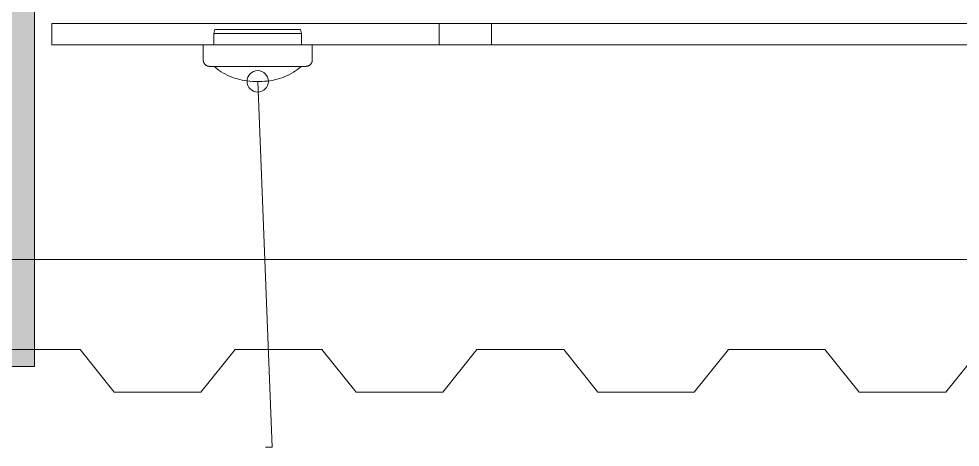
# Model space of a CAD drawing. Header units: metres. Extents: x 32 to 132, y -29 to 44.
# Drawn here: x 116.95 to 119.151, y -20.387 to -19.387 of the extents above; entities that cross this region are included whole.
import ezdxf

# ---------------------------------------------------------------- set-up
doc = ezdxf.new("R2010")
doc.units = ezdxf.units.M
doc.header["$LTSCALE"] = 100
doc.linetypes.add('HIDDEN JT', pattern=[0.0016, 0.001, -0.0006])
doc.layers.add('A-DETL', color=7, linetype='Continuous', lineweight=9, true_color=0x00a600)
for name, color, linetype, lineweight in [('Arqui', 8, 'Continuous', 0), ('M-EQPM', 7, 'Continuous', 18), ('M-EQPM-IDEN', 7, 'Continuous', 9), ('M-HVAC-DUCT', 7, 'Continuous', 18)]:
    doc.layers.add(name, color=color, linetype=linetype, lineweight=lineweight)

# ---------------------------------------------------------------- blocks, each defined once
blk = doc.blocks.new('estructura etapa 3')
at = {"layer": 'Arqui'}
h = blk.add_hatch(color=256, dxfattribs=at)
h.paths.add_polyline_path([(-91.6505, -6658.124), (-91.6505, -6657.624), (-92.3496, -6657.624), (-92.3496, -6658.124)])
h.paths.add_polyline_path([(-49.3536, -6658.124), (-49.3536, -6657.624), (-50.0545, -6657.6241), (-50.0545, -6658.1241)])
h.paths.add_polyline_path([(-56.0527, -6658.124), (-56.0527, -6657.624), (-56.7527, -6657.6241), (-56.7527, -6658.1241)])
h.paths.add_polyline_path([(-76.4496, -6659.124), (-76.9496, -6659.124), (-76.9496, -6657.624), (-76.4496, -6657.624)])
h.paths.add_polyline_path([(-83.9496, -6659.124), (-84.4496, -6659.124), (-84.4496, -6657.624), (-83.9496, -6657.624)])
h.paths.add_polyline_path([(-60.452, -6659.124), (-60.952, -6659.124), (-60.952, -6657.624), (-60.452, -6657.624)])
h.paths.add_polyline_path([(-67.9496, -6659.124), (-68.4496, -6659.124), (-68.4496, -6657.624), (-67.9496, -6657.624)])
h.paths.add_polyline_path([(-91.8501, -6668.1988), (-91.851, -6667.5988), (-92.3501, -6667.5988), (-92.3492, -6668.1988)])
h.paths.add_polyline_path([(-49.3536, -6668.1988), (-49.3536, -6667.5988), (-49.8536, -6667.5988), (-49.8536, -6668.1988)])
h.paths.add_polyline_path([(-56.1545, -6668.1488), (-56.1545, -6667.6488), (-56.8536, -6667.6491), (-56.8536, -6668.1491)])
h.paths.add_polyline_path([(-59.952, -6667.6488), (-59.952, -6668.1488), (-61.452, -6668.1488), (-61.452, -6667.6488)])
h.paths.add_polyline_path([(-75.9496, -6667.6488), (-75.9496, -6668.1488), (-77.4496, -6668.1488), (-77.4496, -6667.6488)])
h.paths.add_polyline_path([(-68.9496, -6667.6488), (-68.9496, -6668.1488), (-67.4496, -6668.1488), (-67.4496, -6667.6488)])
h.paths.add_polyline_path([(-84.9496, -6667.6488), (-84.9496, -6668.1488), (-83.4496, -6668.1488), (-83.4496, -6667.6488)])
h.paths.add_polyline_path([(-91.8501, -6676.1987), (-91.8501, -6675.5987), (-92.3492, -6675.5988), (-92.3492, -6676.1988)])
h.paths.add_polyline_path([(-49.3536, -6676.1988), (-49.3536, -6675.5988), (-49.8536, -6675.5988), (-49.8536, -6676.1988)])
h.paths.add_polyline_path([(-56.1545, -6676.1488), (-56.1545, -6675.6488), (-56.7536, -6675.6488), (-56.7536, -6676.1488)])
h.paths.add_polyline_path([(-59.952, -6675.6488), (-59.952, -6676.1488), (-61.452, -6676.1488), (-61.452, -6675.6488)])
h.paths.add_polyline_path([(-75.9496, -6675.6488), (-75.9496, -6676.1488), (-77.4496, -6676.1488), (-77.4496, -6675.6488)])
h.paths.add_polyline_path([(-68.9496, -6675.6488), (-68.9496, -6676.1488), (-67.4496, -6676.1488), (-67.4496, -6675.6488)])
h.paths.add_polyline_path([(-84.9496, -6675.6488), (-84.9496, -6676.1488), (-83.4496, -6676.1488), (-83.4496, -6675.6488)])
h.paths.add_polyline_path([(-91.8471, -6686.2988), (-91.8505, -6685.6988), (-92.3496, -6685.6988), (-92.3462, -6686.2988)])
h.paths.add_polyline_path([(-49.3545, -6686.2987), (-49.3536, -6685.6987), (-49.8536, -6685.6987), (-49.8545, -6686.2987)])
h.paths.add_polyline_path([(-56.1545, -6686.2488), (-56.1545, -6685.7488), (-56.7536, -6685.7488), (-56.7536, -6686.2488)])
h.paths.add_polyline_path([(-59.952, -6685.7488), (-59.952, -6686.2488), (-61.452, -6686.2488), (-61.452, -6685.7488)])
h.paths.add_polyline_path([(-75.9496, -6685.7488), (-75.9496, -6686.2488), (-77.4496, -6686.2488), (-77.4496, -6685.7488)])
h.paths.add_polyline_path([(-68.9496, -6685.7488), (-68.9496, -6686.2488), (-67.4496, -6686.2488), (-67.4496, -6685.7488)])
h.paths.add_polyline_path([(-84.9496, -6685.7488), (-84.9496, -6686.2488), (-83.4496, -6686.2488), (-83.4496, -6685.7488)])
h.paths.add_polyline_path([(-49.3532, -6694.2944), (-49.3536, -6693.6989), (-49.8545, -6693.6987), (-49.8541, -6694.2943)])
h.paths.add_polyline_path([(-56.0536, -6694.2488), (-56.0536, -6693.7488), (-56.7527, -6693.7488), (-56.7527, -6694.2488)])
h.paths.add_polyline_path([(-91.6505, -6694.2488), (-91.6505, -6693.7488), (-92.3496, -6693.7488), (-92.3496, -6694.2488)])
h.paths.add_polyline_path([(-59.952, -6693.7488), (-59.952, -6694.2488), (-61.452, -6694.2488), (-61.452, -6693.7488)])
h.paths.add_polyline_path([(-75.9496, -6693.7488), (-75.9496, -6694.2488), (-77.4496, -6694.2488), (-77.4496, -6693.7488)])
h.paths.add_polyline_path([(-68.9496, -6693.7488), (-68.9496, -6694.2488), (-67.4496, -6694.2488), (-67.4496, -6693.7488)])
h.paths.add_polyline_path([(-84.9496, -6693.7488), (-84.9496, -6694.2488), (-83.4496, -6694.2488), (-83.4496, -6693.7488)])
h.paths.add_polyline_path([(-49.3578, -6703.9737), (-49.3532, -6703.3737), (-49.854, -6703.374), (-49.8586, -6703.974)])
h.paths.add_polyline_path([(-56.0536, -6703.9238), (-56.0536, -6703.4238), (-56.7527, -6703.4241), (-56.7527, -6703.9241)])
h.paths.add_polyline_path([(-67.9496, -6704.9241), (-67.9496, -6703.4241), (-68.4496, -6703.4241), (-68.4496, -6704.9241)])
h.paths.add_polyline_path([(-91.6505, -6703.9238), (-91.6505, -6703.4238), (-92.3497, -6703.4238), (-92.3497, -6703.9238)])
h.paths.add_polyline_path([(-61.8472, -6703.4238), (-60.3472, -6703.4238), (-60.3472, -6703.9238), (-61.8472, -6703.9238)])
h.paths.add_polyline_path([(-83.9496, -6704.9241), (-83.9496, -6703.4241), (-84.4496, -6703.4241), (-84.4496, -6704.9241)])
h.paths.add_polyline_path([(-76.4496, -6704.9241), (-76.4496, -6703.4241), (-76.9496, -6703.4241), (-76.9496, -6704.9241)])
h.paths.add_polyline_path([(-49.3536, -6711.9488), (-49.3536, -6711.4488), (-50.0536, -6711.4488), (-50.0536, -6711.9488)])
h.paths.add_polyline_path([(-55.9536, -6711.9488), (-55.9536, -6711.4488), (-56.6536, -6711.4488), (-56.6536, -6711.9488)])
h.paths.add_polyline_path([(-91.6496, -6711.9488), (-91.6496, -6711.4488), (-92.3496, -6711.4488), (-92.3496, -6711.9488)])
h.paths.add_polyline_path([(-60.952, -6711.9488), (-60.952, -6709.5488), (-60.452, -6709.5488), (-60.452, -6711.9488)])
h.paths.add_polyline_path([(-68.4496, -6709.5488), (-68.4496, -6711.9488), (-67.9496, -6711.9488), (-67.9496, -6709.5488)])
h.paths.add_polyline_path([(-76.9496, -6709.5488), (-76.9496, -6711.9488), (-76.4496, -6711.9488), (-76.4496, -6709.5488)])
h.paths.add_polyline_path([(-83.9496, -6709.5488), (-83.9496, -6711.9488), (-84.4496, -6711.9488), (-84.4496, -6709.5488)])
blk.add_line((-93.6598, -6711.6988), (-46.5015, -6711.6988), dxfattribs=at)
blk.add_lwpolyline([(-60.952, -6711.9488), (-60.952, -6709.5488), (-60.452, -6709.5488), (-60.452, -6711.9488)], close=True, dxfattribs=at)
blk = doc.blocks.new('A$C4ed580ad')
at = {"layer": 'Arqui'}
blk.add_lwpolyline([(36.9235, 9.5766), (36.9235, 9.5266), (37.9513, 9.5266), (37.9513, 9.5766)], close=True, dxfattribs=at)
at = {"layer": 'Arqui', "ltscale": 3}
blk.add_lwpolyline([(37.8292, 9.5766), (37.8292, 9.5266), (39.0808, 9.5266), (39.0808, 9.5766)], close=True, dxfattribs=at)
at = {"layer": 'Arqui'}
for points in [[(35.5305, 8.7157), (35.6105, 8.8148), (35.8132, 8.8148), (35.8932, 8.7157), (36.096, 8.7157), (36.176, 8.8148), (36.3787, 8.8148), (36.4587, 8.7157), (36.684, 8.7157), (36.764, 8.8148), (36.9894, 8.8148), (37.0694, 8.7157), (37.2721, 8.7157)], [(37.2721, 8.7157), (37.3521, 8.8148), (37.5548, 8.8148), (37.6348, 8.7157), (37.8375, 8.7157), (37.9175, 8.8148), (38.1203, 8.8148), (38.2003, 8.7157), (38.4256, 8.7157), (38.5056, 8.8148), (38.731, 8.8148), (38.811, 8.7157), (39.0137, 8.7157)], [(39.0137, 8.7157), (39.0937, 8.8148), (39.2964, 8.8148), (39.3764, 8.7157), (39.5791, 8.7157), (39.6591, 8.8148), (39.8618, 8.8148), (39.9418, 8.7157), (40.1672, 8.7157), (40.2472, 8.8148), (40.4726, 8.8148), (40.5526, 8.7157), (40.7553, 8.7157)]]:
    blk.add_lwpolyline(points, dxfattribs=at)
blk.add_blockref('estructura etapa 3', (97.3352, 6720.7245), dxfattribs=at)
blk = doc.blocks.new('M_Round Transition - Angle - 30 PVC-2310943-NIVEL 04')
at = {"layer": 'M-HVAC-DUCT', "color": 3, "true_color": 0x00ff00}
for p, q in [((0.0093, 0.1), (0, 0.1025)), ((0, 0.1025), (0, 0.1021)), ((0, 0.099), (0, 0.0929)), ((0.0093, -0.1), (0.0093, 0.1)), ((0, 0.084), (0, 0.0724)), ((0, 0.0588), (0, 0.0433)), ((0, 0.0266), (0, 0.0089)), ((0, -0.0089), (0, -0.0266)), ((0, -0.0433), (0, -0.0588)), ((0, -0.0724), (0, -0.084)), ((0, -0.0929), (0, -0.099)), ((0, -0.1025), (0.0093, -0.1)), ((0, -0.1021), (0, -0.1025))]:
    blk.add_line(p, q, dxfattribs=at)
blk = doc.blocks.new('VENTILADOR HELICOIDAL - HCM-180-2211096-NIVEL 04')
at = {"layer": 'A-DETL', "color": 3, "linetype": 'HIDDEN JT', "true_color": 0x00ff00}
for p, q in [((-0.1125, -0.077), (-0.1124, -0.077)), ((0.1125, -0.077), (0.1124, -0.077)), ((0.1127, -0.077), (0.1125, -0.077))]:
    blk.add_line(p, q, dxfattribs=at)
at = {"layer": 'A-DETL', "color": 3, "linetype": 'HIDDEN JT', "true_color": 0x00ff00, "flags": 128}
for points in [[(-0.1124, -0.077), (-0.1125, -0.077), (-0.1125, -0.077)], [(0.1124, -0.077), (0.1125, -0.077), (0.1125, -0.077)], [(-0.0039, -0.1122), (-0.004, -0.1122), (-0.0042, -0.1122), (-0.0044, -0.1122), (-0.0046, -0.1122), (-0.0048, -0.1122), (-0.005, -0.1122), (-0.0052, -0.1122), (-0.0054, -0.1122), (-0.0055, -0.1122), (-0.0057, -0.1122), (-0.0058, -0.1122), (-0.0059, -0.1122), (-0.0061, -0.1122), (-0.0062, -0.1122), (-0.0063, -0.1122), (-0.0064, -0.1122), (-0.0064, -0.1122), (-0.0065, -0.1122), (-0.0066, -0.1122), (-0.0066, -0.1122), (-0.0067, -0.1122), (-0.0067, -0.1122), (-0.0067, -0.1122), (-0.0067, -0.1122)], [(-0.0067, -0.1122), (-0.0067, -0.1122), (-0.0067, -0.1122), (-0.0067, -0.1122), (-0.0066, -0.1122), (-0.0066, -0.1122), (-0.0065, -0.1122), (-0.0065, -0.1122), (-0.0064, -0.1122), (-0.0063, -0.1122), (-0.0062, -0.1122), (-0.0061, -0.1122), (-0.006, -0.1122), (-0.0058, -0.1122), (-0.0057, -0.1122), (-0.0056, -0.1122), (-0.0054, -0.1122), (-0.0052, -0.1122), (-0.0051, -0.1122), (-0.0049, -0.1122), (-0.0047, -0.1122), (-0.0045, -0.1122), (-0.0043, -0.1122), (-0.0041, -0.1122), (-0.0039, -0.1122)], [(0.0039, -0.1122), (0.004, -0.1122), (0.0042, -0.1122), (0.0044, -0.1122), (0.0046, -0.1122), (0.0048, -0.1122), (0.005, -0.1122), (0.0052, -0.1122), (0.0054, -0.1122), (0.0055, -0.1122), (0.0057, -0.1122), (0.0058, -0.1122), (0.0059, -0.1122), (0.0061, -0.1122), (0.0062, -0.1122), (0.0063, -0.1122), (0.0064, -0.1122), (0.0064, -0.1122), (0.0065, -0.1122), (0.0066, -0.1122), (0.0066, -0.1122), (0.0067, -0.1122), (0.0067, -0.1122), (0.0067, -0.1122), (0.0067, -0.1122)], [(0.0067, -0.1122), (0.0067, -0.1122), (0.0067, -0.1122), (0.0067, -0.1122), (0.0066, -0.1122), (0.0066, -0.1122), (0.0065, -0.1122), (0.0065, -0.1122), (0.0064, -0.1122), (0.0063, -0.1122), (0.0062, -0.1122), (0.0061, -0.1122), (0.006, -0.1122), (0.0058, -0.1122), (0.0057, -0.1122), (0.0056, -0.1122), (0.0054, -0.1122), (0.0052, -0.1122), (0.0051, -0.1122), (0.0049, -0.1122), (0.0047, -0.1122), (0.0045, -0.1122), (0.0043, -0.1122), (0.0041, -0.1122), (0.0039, -0.1122)]]:
    blk.add_lwpolyline(points, dxfattribs=at)
at = {"layer": 'M-EQPM', "color": 3, "true_color": 0x00ff00}
for p, q in [((-0.099, 0), (-0.1025, 0)), ((-0.0839, 0), (-0.0929, 0)), ((-0.0587, 0), (-0.0725, 0)), ((-0.0265, 0), (-0.0434, 0)), ((0, 0), (-0.009, 0)), ((0.009, 0), (0, 0)), ((0.0434, 0), (0.0265, 0)), ((0.0725, 0), (0.0587, 0)), ((0.0929, 0), (0.0839, 0)), ((0.1025, 0), (0.099, 0)), ((-0.1025, 0), (-0.1025, -0.027)), ((0.1025, -0.027), (0.1025, 0)), ((-0.1275, -0.027), (-0.1275, -0.062)), ((0, -0.027), (-0.1275, -0.027)), ((0.1275, -0.027), (0, -0.027)), ((0.1275, -0.062), (0.1275, -0.027)), ((-0.1009, -0.077), (-0.0919, -0.077))]:
    blk.add_line(p, q, dxfattribs=at)
at = {"layer": 'M-EQPM', "color": 3, "true_color": 0x00ff00, "flags": 128}
for points in [[(-0.1125, -0.077), (-0.1131, -0.077), (-0.1137, -0.077), (-0.1143, -0.0769), (-0.1149, -0.0768), (-0.1155, -0.0767), (-0.1161, -0.0766), (-0.1166, -0.0764), (-0.1172, -0.0762), (-0.1178, -0.076), (-0.1183, -0.0758), (-0.1189, -0.0756), (-0.1194, -0.0753), (-0.12, -0.075), (-0.1205, -0.0747), (-0.121, -0.0744), (-0.1215, -0.074), (-0.1219, -0.0737), (-0.1224, -0.0733), (-0.1228, -0.0729), (-0.1233, -0.0725), (-0.1237, -0.072), (-0.1241, -0.0716), (-0.1244, -0.0711), (-0.1248, -0.0706), (-0.1251, -0.0701), (-0.1254, -0.0696), (-0.1257, -0.0691), (-0.126, -0.0685), (-0.1263, -0.068), (-0.1265, -0.0674), (-0.1267, -0.0669), (-0.1269, -0.0663), (-0.127, -0.0657), (-0.1272, -0.0651), (-0.1273, -0.0645), (-0.1274, -0.064), (-0.1274, -0.0634), (-0.1275, -0.0628), (-0.1275, -0.0622), (-0.1275, -0.062)], [(0.1275, -0.062), (0.1275, -0.0626), (0.1275, -0.0632), (0.1274, -0.0638), (0.1273, -0.0644), (0.1272, -0.065), (0.1271, -0.0656), (0.1269, -0.0661), (0.1267, -0.0667), (0.1265, -0.0673), (0.1263, -0.0678), (0.1261, -0.0684), (0.1258, -0.0689), (0.1255, -0.0695), (0.1252, -0.07), (0.1249, -0.0705), (0.1245, -0.071), (0.1242, -0.0714), (0.1238, -0.0719), (0.1234, -0.0723), (0.123, -0.0728), (0.1225, -0.0732), (0.1221, -0.0736), (0.1216, -0.0739), (0.1211, -0.0743), (0.1206, -0.0746), (0.1201, -0.0749), (0.1196, -0.0752), (0.119, -0.0755), (0.1185, -0.0758), (0.1179, -0.076), (0.1174, -0.0762), (0.1168, -0.0764), (0.1162, -0.0765), (0.1156, -0.0767), (0.115, -0.0768), (0.1145, -0.0769), (0.1139, -0.0769), (0.1133, -0.077), (0.1127, -0.077), (0.1125, -0.077)], [(-0.1013, -0.077), (-0.1031, -0.077), (-0.1049, -0.077), (-0.1064, -0.077), (-0.1078, -0.077), (-0.109, -0.077), (-0.11, -0.077), (-0.1109, -0.077), (-0.1115, -0.077), (-0.112, -0.077), (-0.1124, -0.077), (-0.1125, -0.077), (-0.1125, -0.077)], [(-0.1125, -0.077), (-0.1124, -0.077), (-0.1121, -0.077), (-0.1117, -0.077), (-0.1111, -0.077), (-0.1103, -0.077), (-0.1093, -0.077), (-0.1081, -0.077), (-0.1068, -0.077), (-0.1053, -0.077), (-0.1036, -0.077), (-0.1018, -0.077), (-0.0998, -0.077), (-0.0976, -0.077), (-0.0953, -0.077), (-0.0929, -0.077), (-0.0902, -0.077), (-0.0875, -0.077), (-0.0846, -0.077), (-0.0815, -0.077), (-0.0784, -0.077), (-0.0751, -0.077), (-0.0717, -0.077), (-0.0682, -0.077), (-0.0645, -0.077), (-0.0608, -0.077), (-0.0569, -0.077), (-0.053, -0.077), (-0.049, -0.077), (-0.0449, -0.077), (-0.0408, -0.077), (-0.0365, -0.077), (-0.0323, -0.077), (-0.0279, -0.077), (-0.0235, -0.077), (-0.0191, -0.077), (-0.0147, -0.077), (-0.0102, -0.077), (-0.0057, -0.077), (-0.0012, -0.077), (0, -0.077)], [(-0.0067, -0.1122), (-0.0126, -0.112), (-0.0186, -0.1117), (-0.0245, -0.1111), (-0.0303, -0.1103), (-0.0361, -0.1092), (-0.0419, -0.1079), (-0.0476, -0.1064), (-0.0533, -0.1046), (-0.0589, -0.1027), (-0.0644, -0.1005), (-0.0698, -0.0981), (-0.0751, -0.0954), (-0.0803, -0.0926), (-0.0854, -0.0895), (-0.0903, -0.0863), (-0.0951, -0.0829), (-0.0998, -0.0792), (-0.1025, -0.077)], [(0, -0.077), (0.0045, -0.077), (0.009, -0.077), (0.0135, -0.077), (0.0179, -0.077), (0.0224, -0.077), (0.0267, -0.077), (0.0311, -0.077), (0.0354, -0.077), (0.0396, -0.077), (0.0438, -0.077), (0.0479, -0.077), (0.052, -0.077), (0.0559, -0.077), (0.0598, -0.077), (0.0635, -0.077), (0.0672, -0.077), (0.0707, -0.077), (0.0742, -0.077), (0.0775, -0.077), (0.0807, -0.077), (0.0838, -0.077), (0.0867, -0.077), (0.0895, -0.077), (0.0922, -0.077), (0.0947, -0.077), (0.097, -0.077), (0.0992, -0.077), (0.1013, -0.077), (0.1031, -0.077), (0.1049, -0.077), (0.1064, -0.077), (0.1078, -0.077), (0.109, -0.077), (0.11, -0.077), (0.1109, -0.077), (0.1115, -0.077), (0.112, -0.077), (0.1124, -0.077), (0.1125, -0.077), (0.1125, -0.077)], [(0.1025, -0.077), (0.0979, -0.0807), (0.0932, -0.0843), (0.0883, -0.0877), (0.0833, -0.0908), (0.0782, -0.0938), (0.0729, -0.0965), (0.0676, -0.0991), (0.0621, -0.1014), (0.0566, -0.1035), (0.051, -0.1054), (0.0453, -0.107), (0.0395, -0.1085), (0.0337, -0.1097), (0.0279, -0.1106), (0.022, -0.1114), (0.0161, -0.1119), (0.0102, -0.1121), (0.0067, -0.1122)], [(0.1125, -0.077), (0.1124, -0.077), (0.1121, -0.077), (0.1117, -0.077), (0.1111, -0.077), (0.1103, -0.077), (0.1093, -0.077), (0.1081, -0.077), (0.1068, -0.077), (0.1053, -0.077), (0.1036, -0.077), (0.1018, -0.077)], [(0, -0.1122), (-0.0003, -0.1122), (-0.0005, -0.1122), (-0.0008, -0.1122), (-0.0011, -0.1122), (-0.0013, -0.1122), (-0.0016, -0.1122), (-0.0019, -0.1122), (-0.0021, -0.1122), (-0.0024, -0.1122), (-0.0026, -0.1122), (-0.0029, -0.1122), (-0.0031, -0.1122), (-0.0033, -0.1122), (-0.0036, -0.1122), (-0.0038, -0.1122), (-0.004, -0.1122), (-0.0042, -0.1122), (-0.0044, -0.1122), (-0.0046, -0.1122), (-0.0048, -0.1122), (-0.005, -0.1122), (-0.0052, -0.1122), (-0.0054, -0.1122), (-0.0055, -0.1122), (-0.0057, -0.1122), (-0.0058, -0.1122), (-0.0059, -0.1122), (-0.0061, -0.1122), (-0.0062, -0.1122), (-0.0063, -0.1122), (-0.0064, -0.1122), (-0.0064, -0.1122), (-0.0065, -0.1122), (-0.0066, -0.1122), (-0.0066, -0.1122), (-0.0067, -0.1122), (-0.0067, -0.1122), (-0.0067, -0.1122), (-0.0067, -0.1122)], [(-0.0067, -0.1122), (-0.0067, -0.1122), (-0.0067, -0.1122), (-0.0067, -0.1122), (-0.0066, -0.1122), (-0.0066, -0.1122), (-0.0065, -0.1122), (-0.0065, -0.1122), (-0.0064, -0.1122), (-0.0063, -0.1122), (-0.0062, -0.1122), (-0.0061, -0.1122), (-0.006, -0.1122), (-0.0058, -0.1122), (-0.0057, -0.1122), (-0.0056, -0.1122), (-0.0054, -0.1122), (-0.0052, -0.1122), (-0.0051, -0.1122), (-0.0049, -0.1122), (-0.0047, -0.1122), (-0.0045, -0.1122), (-0.0043, -0.1122), (-0.0041, -0.1122), (-0.0039, -0.1122), (-0.0036, -0.1122), (-0.0034, -0.1122), (-0.0032, -0.1122), (-0.0029, -0.1122), (-0.0027, -0.1122), (-0.0024, -0.1122), (-0.0022, -0.1122), (-0.0019, -0.1122), (-0.0017, -0.1122), (-0.0014, -0.1122), (-0.0011, -0.1122), (-0.0009, -0.1122), (-0.0006, -0.1122), (-0.0003, -0.1122), (-0.0001, -0.1122), (0, -0.1122)], [(0, -0.1122), (0.0003, -0.1122), (0.0005, -0.1122), (0.0008, -0.1122), (0.0011, -0.1122), (0.0013, -0.1122), (0.0016, -0.1122), (0.0019, -0.1122), (0.0021, -0.1122), (0.0024, -0.1122), (0.0026, -0.1122), (0.0029, -0.1122), (0.0031, -0.1122), (0.0033, -0.1122), (0.0036, -0.1122), (0.0038, -0.1122), (0.004, -0.1122), (0.0042, -0.1122), (0.0044, -0.1122), (0.0046, -0.1122), (0.0048, -0.1122), (0.005, -0.1122), (0.0052, -0.1122), (0.0054, -0.1122), (0.0055, -0.1122), (0.0057, -0.1122), (0.0058, -0.1122), (0.0059, -0.1122), (0.0061, -0.1122), (0.0062, -0.1122), (0.0063, -0.1122), (0.0064, -0.1122), (0.0064, -0.1122), (0.0065, -0.1122), (0.0066, -0.1122), (0.0066, -0.1122), (0.0067, -0.1122), (0.0067, -0.1122), (0.0067, -0.1122), (0.0067, -0.1122)], [(0.0067, -0.1122), (0.0067, -0.1122), (0.0067, -0.1122), (0.0067, -0.1122), (0.0066, -0.1122), (0.0066, -0.1122), (0.0065, -0.1122), (0.0065, -0.1122), (0.0064, -0.1122), (0.0063, -0.1122), (0.0062, -0.1122), (0.0061, -0.1122), (0.006, -0.1122), (0.0058, -0.1122), (0.0057, -0.1122), (0.0056, -0.1122), (0.0054, -0.1122), (0.0052, -0.1122), (0.0051, -0.1122), (0.0049, -0.1122), (0.0047, -0.1122), (0.0045, -0.1122), (0.0043, -0.1122), (0.0041, -0.1122), (0.0039, -0.1122), (0.0036, -0.1122), (0.0034, -0.1122), (0.0032, -0.1122), (0.0029, -0.1122), (0.0027, -0.1122), (0.0024, -0.1122), (0.0022, -0.1122), (0.0019, -0.1122), (0.0017, -0.1122), (0.0014, -0.1122), (0.0011, -0.1122), (0.0009, -0.1122), (0.0006, -0.1122), (0.0003, -0.1122), (0.0001, -0.1122), (0, -0.1122)]]:
    blk.add_lwpolyline(points, dxfattribs=at)

msp = doc.modelspace()

# ---------------------------------------------------------------- linework, layer by layer
at = {"layer": 'M-EQPM-IDEN'}
for p, q in [((117.5091, -19.5327), (117.5432, -20.3873)), ((117.5432, -20.3873), (117.5273, -20.3873))]:
    msp.add_line(p, q, dxfattribs=at)
msp.add_circle((117.5091, -19.5327), 0.025, dxfattribs=at)

# ---------------------------------------------------------------- block references
at = {"layer": 'A-DETL', "color": 3, "linetype": 'HIDDEN JT', "true_color": 0x00ff00, "rotation": 359.9999900800466}
msp.add_blockref('VENTILADOR HELICOIDAL - HCM-180-2211096-NIVEL 04', (117.5091, -19.4207), dxfattribs=at)
at = {"layer": 'Arqui'}
msp.add_blockref('A$C4ed580ad', (80.1042, -28.9743), dxfattribs=at)
at = {"layer": 'M-HVAC-DUCT', "color": 3, "true_color": 0x00ff00, "rotation": 90}
msp.add_blockref('M_Round Transition - Angle - 30 PVC-2310943-NIVEL 04', (117.5091, -19.4207), dxfattribs=at)

doc.saveas('drawing.dxf')
